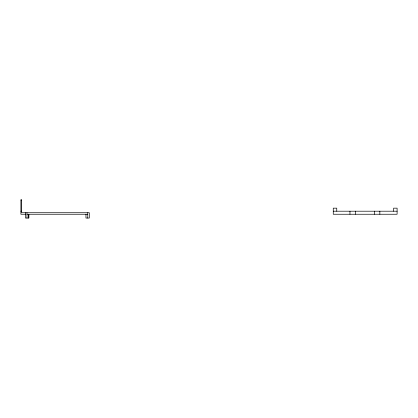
<?xml version="1.0" encoding="UTF-8"?>
<svg xmlns="http://www.w3.org/2000/svg" width="418" height="418" viewBox="0 0 418 418"><rect width="100%" height="100%" fill="white"/><g stroke="black" fill="none" stroke-linecap="round" stroke-linejoin="round"><path stroke-width="0.63" d="M20.9 211.205L21.658 211.205M333.261 211.205L397.1 211.205M25.811 214.246L20.9 214.246L20.9 199.956L21.658 199.956L21.658 212.725L89.295 212.725L89.295 218.044L85.956 218.044L85.962 214.246M26.977 214.246L87.77 214.246M28.79 218.044L28.79 214.246L28.795 218.044L25.467 218.044L25.461 212.725M20.9 199.956L21.658 199.956M393.604 211.205L393.604 208.164L397.1 208.164L397.1 214.246L333.261 214.246L333.261 208.164L336.756 208.164L336.756 211.205M379.852 211.205L379.852 214.246M374.376 211.205L374.376 214.246M355.624 211.205L355.624 214.246M349.965 211.205L349.965 214.246M87.77 212.725L87.77 218.044M26.977 212.725L26.977 218.044"/></g></svg>
